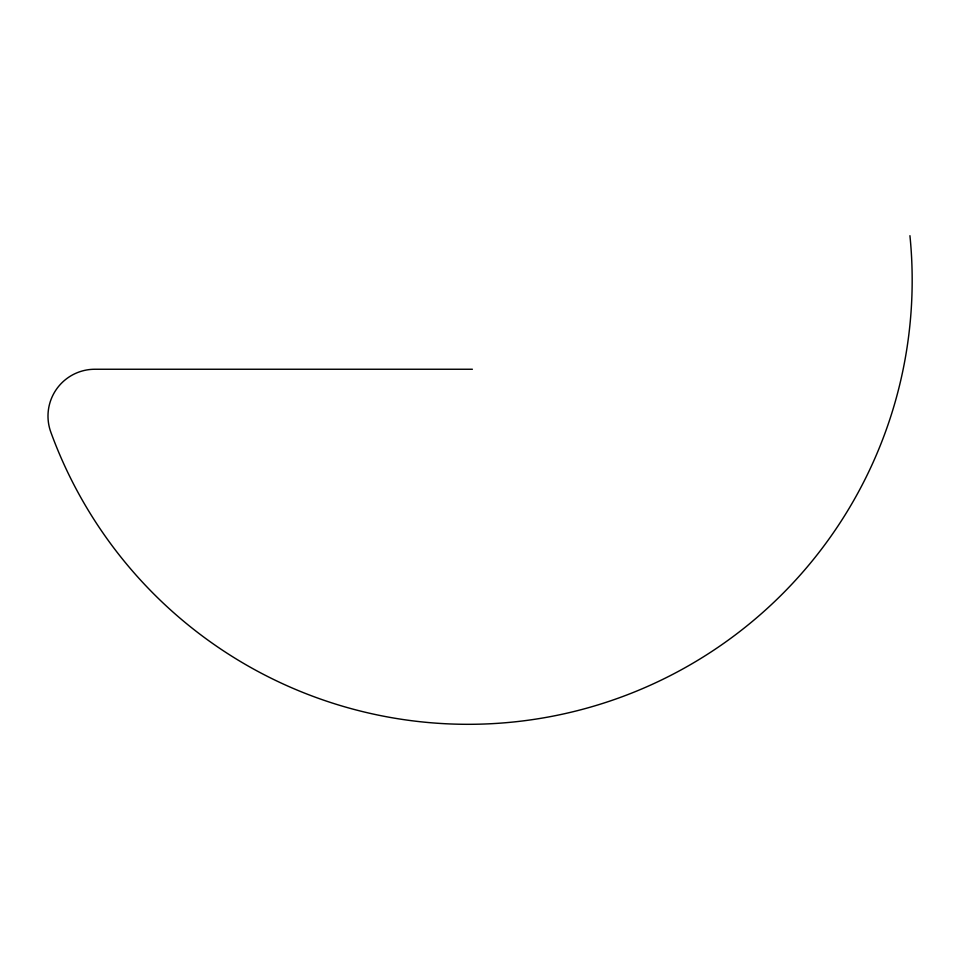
<?xml version="1.0" encoding="UTF-8"?>
<svg xmlns="http://www.w3.org/2000/svg" width="960" height="960" viewBox="0 0 960 960"><rect width="100%" height="100%" fill="white"/><g stroke="black" fill="none" stroke-linecap="round" stroke-linejoin="round"><path stroke-width="1.44" d="M472.392 369.252L94.86 369.252A46.86 46.86 0 0 0 50.82 432.144A444.072 444.072 0 0 0 909.936 235.692"/></g></svg>
